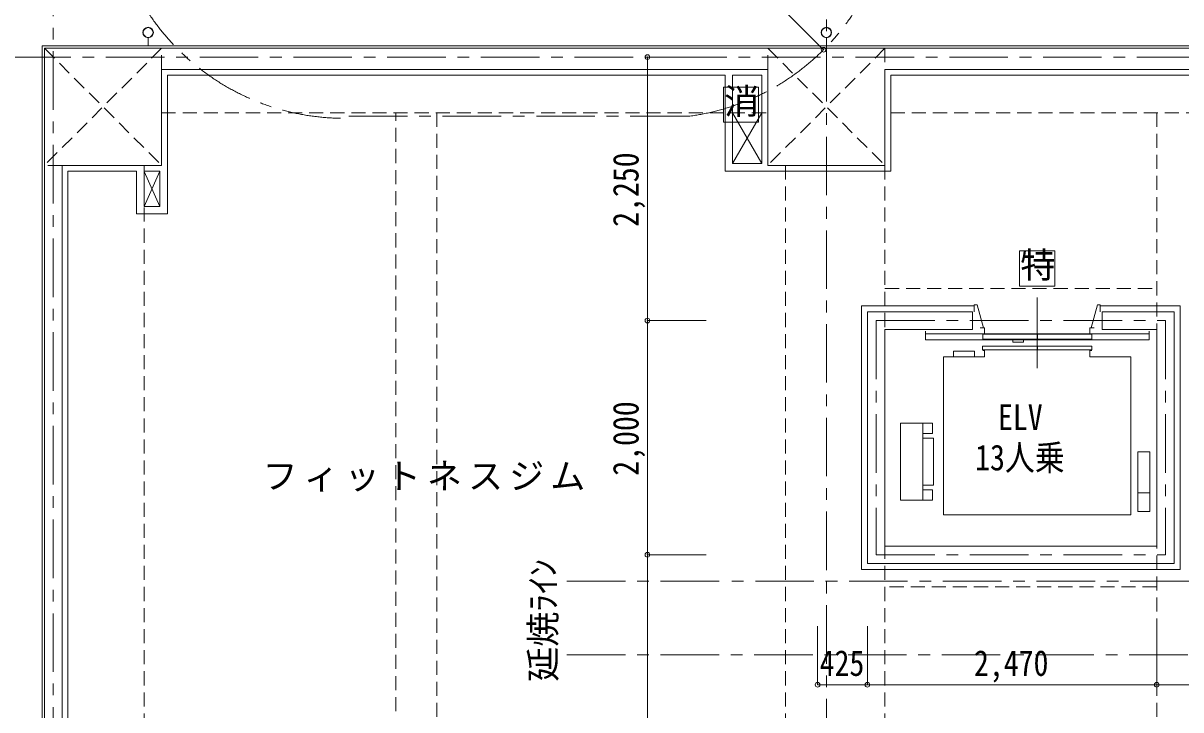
# Model space of a CAD drawing. Units: millimetres at full size; details may follow other scales. Extents: x -443943 to 462275, y -43546 to 79452.
# Drawn here: x -123978 to -114095, y -13062 to -7199 of the extents above; entities that cross this region are included whole.
import ezdxf
from ezdxf.enums import TextEntityAlignment as Align

# ---------------------------------------------------------------- set-up
doc = ezdxf.new("R2010")
doc.units = ezdxf.units.MM
doc.header["$LTSCALE"] = 100
doc.header["$PDMODE"] = 32
doc.header["$PDSIZE"] = 40
doc.linetypes.add('CHAIN1', pattern=[8, 5, -1, 1, -1])
doc.linetypes.add('DASHED1', pattern=[1.8, 1.2, -0.6])
for name, color, linetype, lineweight in [('4-0_仕上', 7, 'Continuous', 15), ('4-1_通り芯', 4, 'Continuous', 9), ('4-2_躯体', 3, 'Continuous', 20), ('4-4_寸法', 7, 'Continuous', 15), ('4-5_文字', 7, 'Continuous', 15), ('4-B_E-PANL', 1, 'Continuous', 18), ('4-D_', 4, 'Continuous', 18)]:
    doc.layers.add(name, color=color, linetype=linetype, lineweight=lineweight)
doc.styles.add('ＭＳ ゴシック', font='')
doc.styles.get('ＭＳ ゴシック').set_extended_font_data('MS Gothic')

msp = doc.modelspace()

# ---------------------------------------------------------------- linework, layer by layer
at = {"layer": '4-0_仕上'}
for p, q in [((-123815.7, -15313.1), (-123815.7, -7393.1)), ((-122745.7, -7643.1), (-122745.7, -8463.1)), ((-122745.7, -7643.1), (-117985.7, -7643.1)), ((-117985.7, -8463.1), (-117985.7, -7643.1)), ((-117920.7, -8398.1), (-117920.7, -7643.1)), ((-117920.7, -7643.1), (-117670.7, -7643.1)), ((-117670.7, -8398.1), (-117670.7, -7643.1)), ((-116570.7, -7643.1), (-116570.7, -8463.1)), ((-116570.7, -7643.1), (-111070.7, -7643.1)), ((-117670.7, -8398.1), (-117920.7, -8398.1)), ((-123010.7, -8463.1), (-123595.7, -8463.1)), ((-123010.7, -8463.1), (-123010.7, -8828.1)), ((-122945.7, -8463.1), (-122945.7, -8763.1)), ((-122810.7, -8463.1), (-122945.7, -8463.1)), ((-122810.7, -8463.1), (-122810.7, -8763.1)), ((-122745.7, -8463.1), (-122745.7, -8828.1)), ((-117670.7, -8463.1), (-117985.7, -8463.1)), ((-116570.7, -8463.1), (-117670.7, -8463.1)), ((-122810.7, -8763.1), (-122945.7, -8763.1)), ((-122745.7, -8828.1), (-123010.7, -8828.1)), ((-116820.7, -9613.1), (-116820.7, -11863.1)), ((-116820.7, -9613.1), (-115859.3, -9613.1)), ((-114782.1, -9613.1), (-114100.7, -9613.1)), ((-114100.7, -9613.1), (-114100.7, -11863.1)), ((-114100.7, -11863.1), (-116820.7, -11863.1))]:
    msp.add_line(p, q, dxfattribs=at)
at = {"layer": '4-0_仕上', "color": 2}
for p, q in [((-122910.7, -7323.1), (-122910.7, -7393.1)), ((-117120.7, -7323.1), (-117120.7, -7393.1))]:
    msp.add_line(p, q, dxfattribs=at)
at = {"layer": '4-0_仕上', "linetype": 'DASHED1'}
for p, q in [((-122795.7, -7963.1), (-117620.7, -7963.1)), ((-120795.7, -13793.1), (-120795.7, -7963.1)), ((-120445.7, -14743.1), (-120445.7, -7963.1)), ((-116570.7, -7963.1), (-111070.7, -7963.1)), ((-114300.7, -14743.1), (-114300.7, -7963.1)), ((-122945.7, -8413.1), (-122945.7, -14293.1)), ((-117470.7, -8413.1), (-117470.7, -14293.1)), ((-116620.7, -8413.1), (-116620.7, -14293.1)), ((-116620.7, -9463.1), (-114300.7, -9463.1)), ((-114300.7, -12013.1), (-116620.7, -12013.1))]:
    msp.add_line(p, q, dxfattribs=at)
at = {"layer": '4-0_仕上', "color": 4, "lineweight": 9}
for p, q in [((-117920.7, -7963.1), (-117670.7, -8398.1)), ((-117670.7, -7963.1), (-117920.7, -8398.1)), ((-122810.7, -8463.1), (-122945.7, -8763.1)), ((-122945.7, -8464.6), (-122810.7, -8763.1))]:
    msp.add_line(p, q, dxfattribs=at)
at = {"layer": '4-0_仕上'}
for points in [[(-123815.7, -7393.1), (-93625.7, -7393.1), (-93625.7, -8433.1)], [(-123595.7, -8463.1), (-123595.7, -14243.1), (-122995.7, -14243.1)]]:
    msp.add_lwpolyline(points, dxfattribs=at)
at = {"layer": '4-0_仕上', "color": 2}
for centre, radius in [((-122910.7, -7278.6), 44.5), ((-122910.7, -7278.6), 41.8), ((-117120.7, -7278.6), 44.5), ((-117120.7, -7278.6), 41.8)]:
    msp.add_circle(centre, radius, dxfattribs=at)
at = {"layer": '4-1_通り芯', "linetype": 'CHAIN1'}
for p, q in [((-123720.7, -4238.1), (-123720.7, -19068.1)), ((-117120.7, -19068.1), (-117120.7, -4238.1)), ((-85970.7, -7488.1), (-127320.7, -7488.1)), ((-116695.7, -9738.1), (-116695.7, -11738.1)), ((-116695.7, -11738.1), (-114225.7, -11738.1))]:
    msp.add_line(p, q, dxfattribs=at)
msp.add_lwpolyline([(-116695.7, -9738.1), (-114225.7, -9738.1), (-114225.7, -11738.1)], dxfattribs=at)
at = {"layer": '4-2_躯体'}
for p, q in [((-123795.7, -15293.1), (-123795.7, -7413.1)), ((-123795.7, -7413.1), (-93645.7, -7413.1)), ((-122795.7, -7593.1), (-117620.7, -7593.1)), ((-122795.7, -7593.1), (-122795.7, -8413.1)), ((-117620.7, -8413.1), (-117620.7, -7593.1)), ((-116620.7, -7593.1), (-111020.7, -7593.1)), ((-116620.7, -7593.1), (-116620.7, -8413.1)), ((-123645.7, -8413.1), (-123645.7, -14293.1)), ((-122795.7, -8413.1), (-123645.7, -8413.1)), ((-116620.7, -8413.1), (-117620.7, -8413.1)), ((-116770.7, -9663.1), (-116770.7, -11813.1)), ((-116770.7, -9663.1), (-115874.3, -9663.1)), ((-114767.1, -9663.1), (-114150.7, -9663.1)), ((-116620.7, -9813.1), (-116620.7, -11663.1)), ((-116620.7, -9813.1), (-115874.3, -9813.1)), ((-114767.1, -9813.1), (-114300.7, -9813.1)), ((-114300.7, -9813.1), (-114300.7, -11663.1)), ((-114300.7, -11663.1), (-116620.7, -11663.1))]:
    msp.add_line(p, q, dxfattribs=at)
at = {"layer": '4-2_躯体', "linetype": 'DASHED1'}
for p, q in [((-122795.7, -7413.1), (-123795.7, -8413.1)), ((-123795.7, -7413.1), (-122795.7, -8413.1)), ((-122795.7, -7593.1), (-122795.7, -7413.1)), ((-116620.7, -7413.1), (-117620.7, -8413.1)), ((-116620.7, -7413.1), (-116620.7, -7593.1)), ((-123645.7, -8413.1), (-123795.7, -8413.1))]:
    msp.add_line(p, q, dxfattribs=at)
msp.add_lwpolyline([(-117620.7, -7593.1), (-117620.7, -7413.1), (-116620.7, -8413.1)], dxfattribs=at)
at = {"layer": '4-2_躯体'}
msp.add_lwpolyline([(-114150.7, -9663.1), (-114150.7, -11813.1), (-116770.7, -11813.1)], dxfattribs=at)
at = {"layer": '4-4_寸法'}
for p, q in [((-118647.9, -7488.1), (-118147.9, -7488.1)), ((-118647.9, -15218.1), (-118647.9, -7488.1)), ((-118647.9, -9738.1), (-118147.9, -9738.1)), ((-118647.9, -11738.1), (-118147.9, -11738.1)), ((-117195.7, -12848.4), (-117195.7, -12348.4)), ((-116770.7, -12848.4), (-116770.7, -12348.4)), ((-114300.7, -12848.4), (-114300.7, -12348.4)), ((-117195.7, -12848.4), (-107950.7, -12848.4))]:
    msp.add_line(p, q, dxfattribs=at)
for p in [(-118647.9, -7488.1), (-118647.9, -9738.1), (-118647.9, -11738.1), (-117195.7, -12848.4), (-116770.7, -12848.4), (-114300.7, -12848.4)]:
    msp.add_point(p, dxfattribs=at)
at = {"layer": '4-B_E-PANL'}
for p, q in [((-118558.2, -6010.9), (-117144, -7425.2)), ((-117999.2, -7744.7), (-117999.2, -8044.7)), ((-117699.2, -7744.7), (-117999.2, -7744.7)), ((-117699.2, -8044.7), (-117699.2, -7744.7)), ((-117999.2, -8044.7), (-117699.2, -8044.7)), ((-115470.7, -9143), (-115470.7, -9443)), ((-115170.7, -9143), (-115470.7, -9143)), ((-115170.7, -9443), (-115170.7, -9143)), ((-115470.7, -9443), (-115170.7, -9443))]:
    msp.add_line(p, q, dxfattribs=at)
at = {"layer": '4-B_E-PANL', "linetype": 'CHAIN1'}
for p, q in [((-118296.6, -7993.8), (-121238.2, -7993.8)), ((-119335.5, -11963.1), (-118000, -11963.1)), ((-102826.8, -11963), (-118000, -11963.1)), ((-119336.1, -12591.5), (-101858.1, -12591.5))]:
    msp.add_line(p, q, dxfattribs=at)
for centre, start, end in [((-118558.2, -6010.9), 277.51621, 0), ((-121238.2, -6010.9), 186.02717, 270)]:
    msp.add_arc(centre, 2000, start, end, dxfattribs=at)
at = {"layer": '4-B_E-PANL'}
msp.add_point((-117144, -7425.2), dxfattribs=at)
at = {"layer": '4-D_'}
for p, q in [((-115320.7, -9541.5), (-115320.7, -10143.4)), ((-116275.7, -9828.1), (-116275.7, -9903.1)), ((-114365.7, -9850.1), (-116275.7, -9850.1)), ((-114853.7, -9956.1), (-114853.7, -9988.1)), ((-116035.7, -9998.1), (-116035.7, -10048.1)), ((-116487.7, -10613.1), (-116487.7, -11273.1)), ((-116214.7, -10613.1), (-116487.7, -10613.1)), ((-116296.7, -10613.1), (-116296.7, -11273.1)), ((-116214.7, -10613.1), (-116214.7, -10703.1)), ((-116214.7, -10703.1), (-116296.7, -10703.1)), ((-116206.7, -10743.1), (-116296.7, -10743.1)), ((-114360.7, -11208.1), (-114460.7, -11208.1))]:
    msp.add_line(p, q, dxfattribs=at)
at = {"layer": '4-D_', "color": 3, "lineweight": 20}
msp.add_line((-115874.3, -9663.1), (-115874.3, -9813.1), dxfattribs=at)
at = {"layer": '4-D_', "color": 7, "lineweight": 15}
for p, q in [((-115859.3, -9603.1), (-115859.3, -9663.1)), ((-114807.1, -9603.1), (-114860.7, -9800.1)), ((-114782.1, -9603.1), (-114807.1, -9603.1)), ((-114782.1, -9603.1), (-114782.1, -9663.1))]:
    msp.add_line(p, q, dxfattribs=at)
msp.add_lwpolyline([(-115859.3, -9603.1), (-115834.3, -9603.1), (-115780.7, -9800.1)], dxfattribs=at)
at = {"layer": '4-D_', "color": 3, "lineweight": 20}
msp.add_lwpolyline([(-114767.1, -9663.1), (-114767.1, -9813.1), (-114300.7, -9813.1)], dxfattribs=at)
at = {"layer": '4-D_'}
for points in [[(-116275.7, -9903.1), (-114365.7, -9903.1), (-114365.7, -9828.1)], [(-115808.1, -9800.1), (-115770.7, -9800.1), (-115770.7, -9850.1)], [(-114833.3, -9800.1), (-114870.7, -9800.1), (-114870.7, -9850.1)], [(-115437.7, -9903.1), (-115437.7, -9923.1), (-115529.7, -9923.1), (-115529.7, -9903.1)], [(-114853.7, -9956.1), (-115319.7, -9956.1), (-115319.7, -9988.1), (-114853.7, -9988.1)], [(-116120.7, -10048.1), (-116120.7, -11398.1), (-114520.7, -11398.1), (-114520.7, -10048.1), (-114870.7, -10048.1), (-114870.7, -9993.1), (-114855.7, -9993.1)], [(-115785.7, -9993.1), (-115770.7, -9993.1), (-115770.7, -10048.1), (-116120.7, -10048.1)], [(-116035.7, -9998.1), (-115855.7, -9998.1), (-115855.7, -10048.1)], [(-116206.7, -10743.1), (-116206.7, -11143.1), (-116296.7, -11143.1)], [(-116296.7, -11183.1), (-116214.7, -11183.1), (-116214.7, -11273.1), (-116487.7, -11273.1)]]:
    msp.add_lwpolyline(points, dxfattribs=at)
for points in [[(-115785.7, -9855.6), (-115785.7, -9895.6), (-115321.7, -9895.6), (-115321.7, -9855.6)], [(-115319.7, -9855.6), (-115319.7, -9895.6), (-114855.7, -9895.6), (-114855.7, -9855.6)], [(-115321.7, -9956.1), (-115321.7, -9988.1), (-115787.7, -9988.1), (-115787.7, -9956.1)], [(-114460.7, -10858.1), (-114460.7, -11368.1), (-114360.7, -11368.1), (-114360.7, -10858.1)]]:
    msp.add_lwpolyline(points, close=True, dxfattribs=at)

# ---------------------------------------------------------------- texts
at = {"layer": '4-4_寸法', "style": 'ＭＳ ゴシック', "width": 0.85}
for s, p in [('2,250', (-118657.9, -8938.1)), ('2,000', (-118657.9, -11063.1))]:
    msp.add_text(s, height=219.9, rotation=90, dxfattribs=at).set_placement(p, align=Align.BOTTOM_LEFT)
for s, p in [('425', (-117178.2, -12838.4)), ('2,470', (-115860.7, -12838.4))]:
    msp.add_text(s, height=219.9, dxfattribs=at).set_placement(p, align=Align.BOTTOM_LEFT)
at = {"layer": '4-5_文字', "style": 'ＭＳ ゴシック', "width": 0.85}
for s, p in [('ELV', (-115655.7, -10738.1)), ('13人乗', (-115850.7, -11083.3))]:
    msp.add_text(s, height=219.9, dxfattribs=at).set_placement(p, align=Align.BOTTOM_LEFT)
at = {"layer": '4-5_文字', "insert": (-121935, -11199), "char_height": 219.9, "attachment_point": 7, "style": 'ＭＳ ゴシック'}
msp.add_mtext('\\T1.17;フィットネスジム', dxfattribs=at)
at = {"layer": '4-B_E-PANL', "style": 'ＭＳ ゴシック'}
for s, p in [('消', (-117993.9, -8041.3)), ('特', (-115465.4, -9439.6))]:
    msp.add_text(s, height=219.9, dxfattribs=at).set_placement(p, align=Align.BOTTOM_LEFT)
msp.add_text('延焼ﾗｲﾝ', height=219.9, rotation=90, dxfattribs=at).set_placement((-119363.5, -12823.6), align=Align.BOTTOM_LEFT)

doc.saveas('drawing.dxf')
